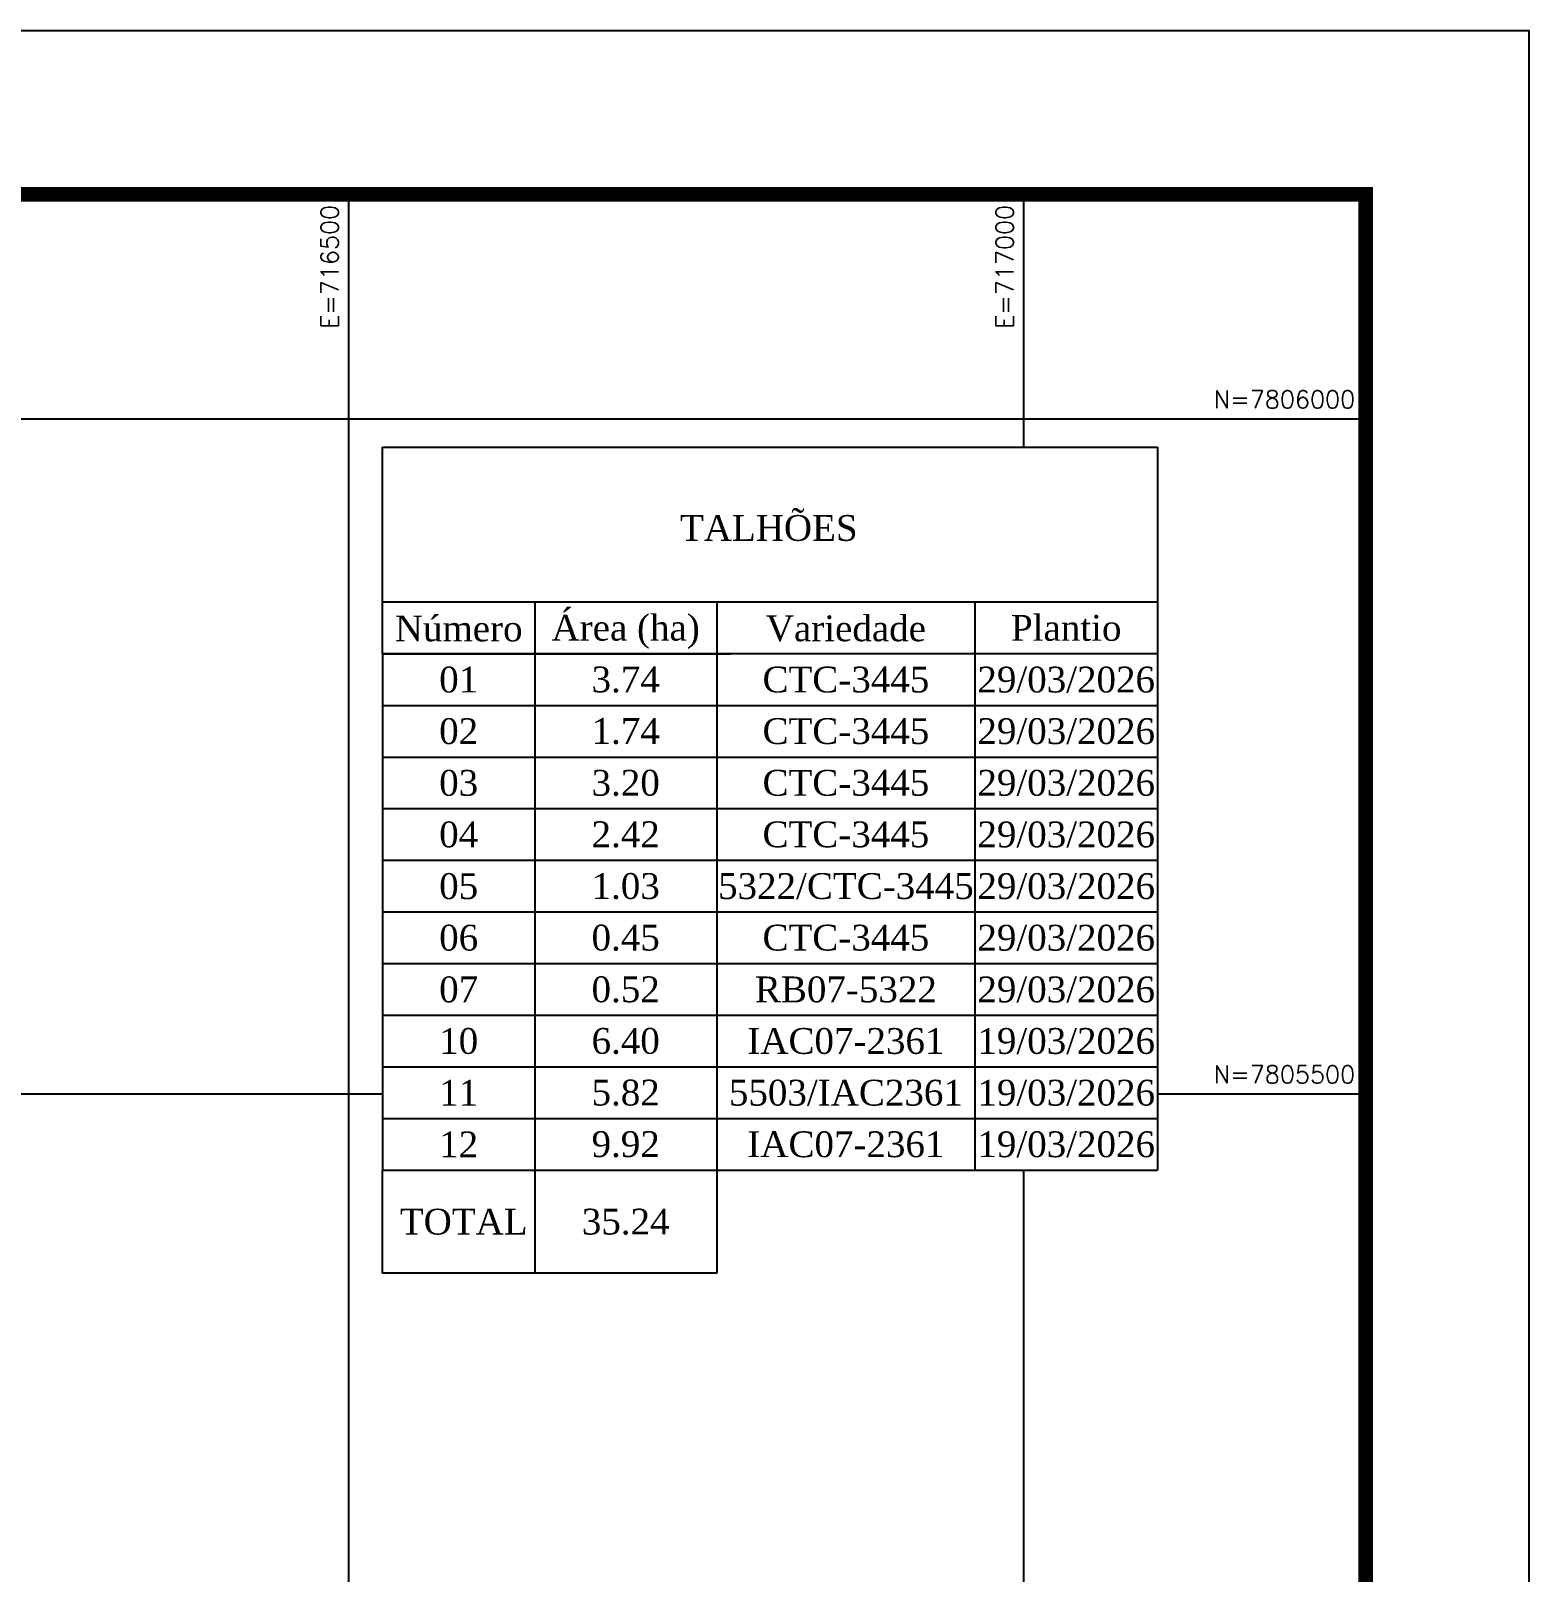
# Model space of a CAD drawing. Extents: x 714831 to 717374, y 7802690 to 7806287.
# Drawn here: x 716264 to 717374, y 7805146 to 7806287 of the extents above; entities that cross this region are included whole.
import ezdxf
from ezdxf.enums import TextEntityAlignment as Align

# ---------------------------------------------------------------- set-up
doc = ezdxf.new("R2010")
doc.units = 0
doc.linetypes.add('LIN0', pattern=[0])
doc.layers.add('MALHA', color=251, linetype='Continuous', true_color=0x505050)
doc.layers.add('TABELAS', color=7, linetype='Continuous')
doc.layers.add('TG', color=7, linetype='LIN0')
doc.styles.add('AGROCAD', font='romans.shx')
doc.styles.add('AREAS', font='times.ttf')

# ---------------------------------------------------------------- blocks, each defined once
blk = doc.blocks.new('coordf')
at = {"layer": 'MALHA', "linetype": 'Continuous', "style": 'AGROCAD'}
blk.add_attdef('COORDF', text='', height=10, dxfattribs=at).set_placement((-6, 6), align=Align.RIGHT)

msp = doc.modelspace()

# ---------------------------------------------------------------- linework, layer by layer
at = {"layer": 'MALHA'}
for points in [[(716500, 7805050.6), (716500, 7806166.2)], [(717000, 7805978.9), (717000, 7806166.2)], [(715764.8, 7806000), (717253.1, 7806000)], [(714952, 7805500), (716524.9, 7805500)], [(717099.5, 7805500), (717253.1, 7805500)], [(717000, 7804827.1), (717000, 7805443.5)]]:
    msp.add_lwpolyline(points, dxfattribs=at)
at = {"layer": 'TABELAS'}
for p, q in [((716524.9, 7805825.9), (716524.9, 7805978.9)), ((716524.9, 7805978.9), (717098.9, 7805978.9)), ((717098.9, 7805978.9), (717098.9, 7805825.9)), ((717098.9, 7805864.2), (716524.9, 7805864.2)), ((716637.6, 7805864.2), (716637.6, 7805825.9)), ((716772.5, 7805864.2), (716772.5, 7805825.9)), ((716963.7, 7805864.2), (716963.7, 7805825.9)), ((716524.9, 7805825.9), (716524.9, 7805787.7)), ((716524.9, 7805825.9), (716782.7, 7805825.9)), ((717098.9, 7805825.9), (716524.9, 7805825.9)), ((716637.6, 7805825.9), (716637.6, 7805787.7)), ((716772.5, 7805825.9), (716772.5, 7805787.7)), ((716963.7, 7805825.9), (716963.7, 7805787.7)), ((716963.7, 7805825.9), (716963.7, 7805787.7)), ((717098.9, 7805825.9), (717098.9, 7805787.7)), ((716524.9, 7805787.7), (716524.9, 7805749.4)), ((716524.9, 7805787.7), (717098.9, 7805787.7)), ((716637.6, 7805787.7), (716637.6, 7805749.4)), ((716772.5, 7805787.7), (716772.5, 7805749.4)), ((716963.7, 7805787.7), (716963.7, 7805749.4)), ((716963.7, 7805787.7), (716963.7, 7805749.4)), ((717098.9, 7805787.7), (717098.9, 7805749.4)), ((716524.9, 7805749.4), (716524.9, 7805711.2)), ((716524.9, 7805749.4), (717098.9, 7805749.4)), ((716637.6, 7805749.4), (716637.6, 7805711.2)), ((716772.5, 7805749.4), (716772.5, 7805711.2)), ((716963.7, 7805749.4), (716963.7, 7805711.2)), ((716963.7, 7805749.4), (716963.7, 7805711.2)), ((717098.9, 7805749.4), (717098.9, 7805711.2)), ((716524.9, 7805711.2), (716524.9, 7805672.9)), ((716524.9, 7805711.2), (717098.9, 7805711.2)), ((716637.6, 7805711.2), (716637.6, 7805672.9)), ((716772.5, 7805711.2), (716772.5, 7805672.9)), ((716963.7, 7805711.2), (716963.7, 7805672.9)), ((716963.7, 7805711.2), (716963.7, 7805672.9)), ((717098.9, 7805711.2), (717098.9, 7805672.9)), ((716524.9, 7805672.9), (716524.9, 7805634.7)), ((716524.9, 7805672.9), (717098.9, 7805672.9)), ((716637.6, 7805672.9), (716637.6, 7805634.7)), ((716772.5, 7805672.9), (716772.5, 7805634.7)), ((716963.7, 7805672.9), (716963.7, 7805634.7)), ((716963.7, 7805672.9), (716963.7, 7805634.7)), ((717098.9, 7805672.9), (717098.9, 7805634.7)), ((716524.9, 7805634.7), (716524.9, 7805596.5)), ((716524.9, 7805634.7), (717098.9, 7805634.7)), ((716637.6, 7805634.7), (716637.6, 7805596.5)), ((716772.5, 7805634.7), (716772.5, 7805596.5)), ((716963.7, 7805634.7), (716963.7, 7805596.5)), ((716963.7, 7805634.7), (716963.7, 7805596.5)), ((717098.9, 7805634.7), (717098.9, 7805596.5)), ((716524.9, 7805596.5), (716524.9, 7805558.2)), ((716524.9, 7805596.5), (717098.9, 7805596.5)), ((716637.6, 7805596.5), (716637.6, 7805558.2)), ((716772.5, 7805596.5), (716772.5, 7805558.2)), ((716963.7, 7805596.5), (716963.7, 7805558.2)), ((716963.7, 7805596.5), (716963.7, 7805558.2)), ((717098.9, 7805596.5), (717098.9, 7805558.2)), ((716524.9, 7805558.2), (716524.9, 7805520)), ((716524.9, 7805558.2), (717098.9, 7805558.2)), ((716637.6, 7805558.2), (716637.6, 7805520)), ((716772.5, 7805558.2), (716772.5, 7805520)), ((716963.7, 7805558.2), (716963.7, 7805520)), ((716963.7, 7805558.2), (716963.7, 7805520)), ((717098.9, 7805558.2), (717098.9, 7805520)), ((716524.9, 7805520), (716524.9, 7805481.7)), ((716524.9, 7805520), (717098.9, 7805520)), ((716637.6, 7805520), (716637.6, 7805481.7)), ((716772.5, 7805520), (716772.5, 7805481.7)), ((716963.7, 7805520), (716963.7, 7805481.7)), ((716963.7, 7805520), (716963.7, 7805481.7)), ((717098.9, 7805520), (717098.9, 7805481.7)), ((716524.9, 7805481.7), (716524.9, 7805443.5)), ((716524.9, 7805481.7), (717098.9, 7805481.7)), ((716637.6, 7805481.7), (716637.6, 7805443.5)), ((716772.5, 7805481.7), (716772.5, 7805443.5)), ((716963.7, 7805481.7), (716963.7, 7805443.5)), ((716963.7, 7805481.7), (716963.7, 7805443.5)), ((717098.9, 7805481.7), (717098.9, 7805443.5)), ((716524.9, 7805367), (716524.9, 7805443.5)), ((716524.9, 7805443.5), (717098.9, 7805443.5)), ((716637.6, 7805443.5), (716637.6, 7805367)), ((716772.5, 7805443.5), (716772.5, 7805367)), ((716772.5, 7805367), (716524.9, 7805367))]:
    msp.add_line(p, q, dxfattribs=at)
at = {"layer": 'TG', "color": 174, "linetype": 'LIN0', "flags": 128}
msp.add_lwpolyline([(717374.2, 7802690.3), (717374.2, 7806287.3), (714830.9, 7806287.3), (714830.9, 7802690.3)], close=True, dxfattribs=at)
at = {"layer": 'TG', "color": 174, "linetype": 'LIN0', "const_width": 11, "flags": 128}
msp.add_lwpolyline([(717253.1, 7802811.5), (717253.1, 7806166.2), (714952, 7806166.2), (714952, 7802811.5)], close=True, dxfattribs=at)

# ---------------------------------------------------------------- block references
at = {"layer": 'MALHA'}
ref = msp.add_blockref('coordf', (716500, 7806166.2), dxfattribs=dict(at, xscale=1.3, yscale=1.3, zscale=1.3, rotation=90))
ref.add_attrib('COORDF', 'E=716500', dxfattribs={"height": 13, "rotation": 90, "style": 'AGROCAD'}).set_placement((716492.2, 7806158.4), align=Align.RIGHT)
ref = msp.add_blockref('coordf', (717000, 7806166.2), dxfattribs=dict(at, xscale=1.3, yscale=1.3, zscale=1.3, rotation=90))
ref.add_attrib('COORDF', 'E=717000', dxfattribs={"height": 13, "rotation": 90, "style": 'AGROCAD'}).set_placement((716992.2, 7806158.4), align=Align.RIGHT)
ref = msp.add_blockref('coordf', (717253.1, 7806000), dxfattribs=dict(at, xscale=1.3, yscale=1.3, zscale=1.3))
ref.add_attrib('COORDF', 'N=7806000', dxfattribs={"height": 13, "style": 'AGROCAD'}).set_placement((717245.3, 7806007.8), align=Align.RIGHT)
ref = msp.add_blockref('coordf', (717253.1, 7805500), dxfattribs=dict(at, xscale=1.3, yscale=1.3, zscale=1.3))
ref.add_attrib('COORDF', 'N=7805500', dxfattribs={"height": 13, "style": 'AGROCAD'}).set_placement((717245.3, 7805507.8), align=Align.RIGHT)

# ---------------------------------------------------------------- texts
at = {"layer": 'TABELAS', "style": 'AREAS'}
for s, height, p in [('TALHÕES', 19.12, (716811, 7805921.6)), ('Área (ha)', 19.12, (716705, 7805845.1)), ('Número', 19.12, (716581.3, 7805845.1)), ('Variedade', 19.12, (716868.1, 7805845.1)), ('01', 19.12, (716581.3, 7805806.8)), ('3.74', 19.12, (716705, 7805806.8)), ('CTC-3445', 19.12, (716868.1, 7805806.8)), ('29/03/2026', 19.12, (717031.3, 7805806.8)), ('02', 19.12, (716581.3, 7805768.6)), ('1.74', 19.12, (716705, 7805768.6)), ('CTC-3445', 19.12, (716868.1, 7805768.6)), ('29/03/2026', 19.12, (717031.3, 7805768.6)), ('03', 19.12, (716581.3, 7805730.3)), ('3.20', 19.12, (716705, 7805730.3)), ('CTC-3445', 19.12, (716868.1, 7805730.3)), ('29/03/2026', 19.12, (717031.3, 7805730.3)), ('04', 19.12, (716581.3, 7805692.1)), ('2.42', 19.12, (716705, 7805692.1)), ('CTC-3445', 19.12, (716868.1, 7805692.1)), ('29/03/2026', 19.12, (717031.3, 7805692.1)), ('05', 19.12, (716581.3, 7805653.8)), ('1.03', 19.12, (716705, 7805653.8)), ('5322/CTC-3445', 19.123, (716868.1, 7805653.8)), ('29/03/2026', 19.12, (717031.3, 7805653.8)), ('06', 19.12, (716581.3, 7805615.6)), ('0.45', 19.12, (716705, 7805615.6)), ('CTC-3445', 19.12, (716868.1, 7805615.6)), ('29/03/2026', 19.12, (717031.3, 7805615.6)), ('07', 19.12, (716581.3, 7805577.3)), ('0.52', 19.12, (716705, 7805577.3)), ('RB07-5322', 19.12, (716868.1, 7805577.3)), ('29/03/2026', 19.12, (717031.3, 7805577.3)), ('10', 19.12, (716581.3, 7805539.1)), ('6.40', 19.12, (716705, 7805539.1)), ('IAC07-2361', 19.12, (716868.1, 7805539.1)), ('19/03/2026', 19.12, (717031.3, 7805539.1)), ('11', 19.12, (716581.3, 7805500.8)), ('5.82', 19.12, (716705, 7805500.8)), ('5503/IAC2361', 19.123, (716868.1, 7805500.8)), ('19/03/2026', 19.12, (717031.3, 7805500.8)), ('12', 19.12, (716581.3, 7805462.6)), ('9.92', 19.12, (716705, 7805462.6)), ('IAC07-2361', 19.12, (716868.1, 7805462.6)), ('19/03/2026', 19.12, (717031.3, 7805462.6)), ('35.24', 19.12, (716705, 7805405.2))]:
    msp.add_text(s, height=height, dxfattribs=at).set_placement(p, align=Align.MIDDLE)
msp.add_text('Plantio', height=19.12, dxfattribs=at).set_placement((717031.3, 7805845.1), align=Align.MIDDLE_CENTER)
at = {"layer": 'TABELAS', "color": 1, "style": 'AREAS'}
msp.add_text('TOTAL', height=19.12, dxfattribs=at).set_placement((716537.7, 7805395.7))

doc.saveas('drawing.dxf')
